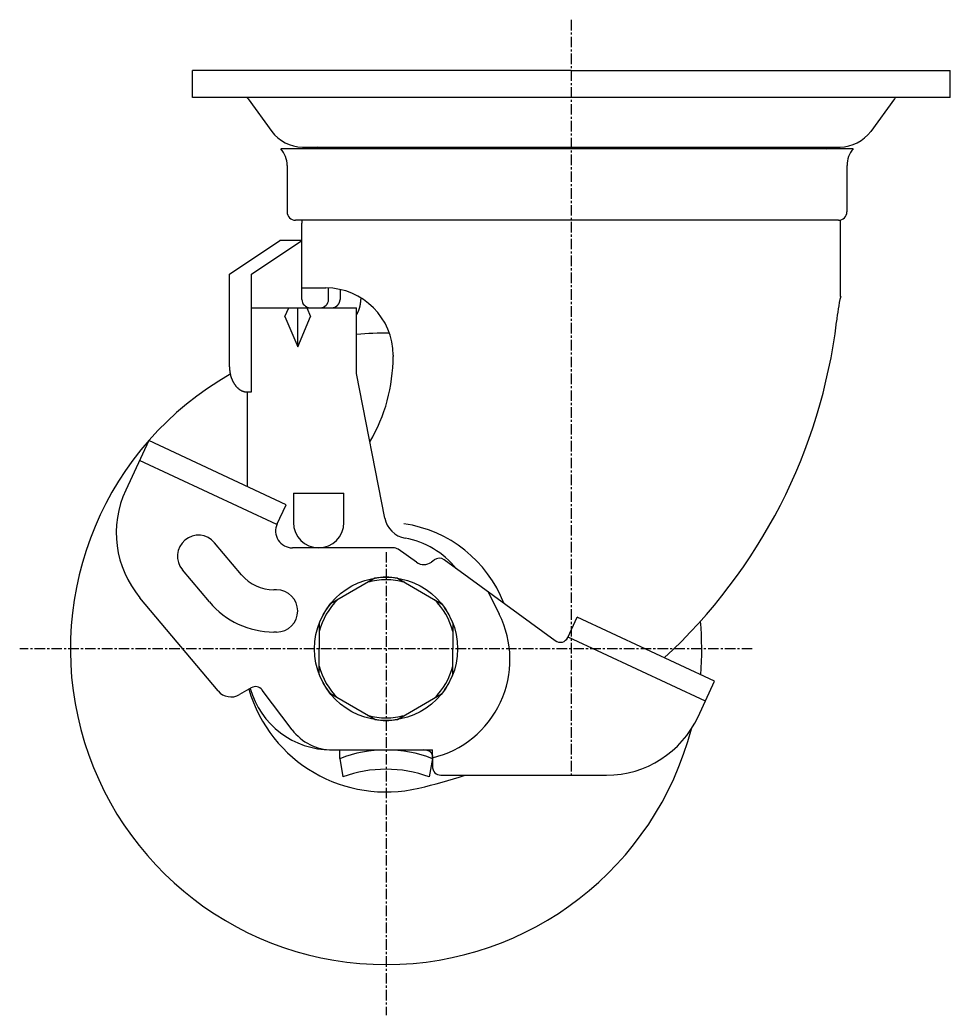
# Model space of a CAD drawing. Extents: x -2312 to -2007, y -802 to -334.
# Drawn here: x -2123.3 to -2012.8, y -626.9 to -508.7 of the extents above; entities that cross this region are included whole.
import ezdxf

# ---------------------------------------------------------------- set-up
doc = ezdxf.new("R2010")
doc.units = 0
doc.linetypes.add('CENTER', pattern=[2, 1.25, -0.25, 0.25, -0.25])
doc.layers.get('0').update_dxf_attribs({"linetype": 'CONTINUOUS'})
doc.layers.add('CENTER', color=1, linetype='CENTER')

msp = doc.modelspace()

# ---------------------------------------------------------------- linework, layer by layer
at = {"color": 7, "linetype": 'CONTINUOUS'}
for p, q in [((-2057.77, -514.7), (-2102.77, -514.7)), ((-2102.77, -517.9), (-2102.77, -514.7)), ((-2057.77, -514.7), (-2012.77, -514.7)), ((-2012.77, -517.9), (-2012.77, -514.7)), ((-2012.77, -517.9), (-2102.77, -517.9)), ((-2096.15, -518.07), (-2093.34, -521.94)), ((-2019.39, -518.07), (-2022.19, -521.94)), ((-2024.27, -524), (-2092.27, -524)), ((-2089.7, -523.8), (-2025.84, -523.8)), ((-2087.85, -523.8), (-2088.11, -524)), ((-2027.68, -523.8), (-2027.42, -524)), ((-2091.52, -525.99), (-2091.52, -531.5)), ((-2025.02, -526), (-2025.02, -531.5)), ((-2026.02, -532.5), (-2090.52, -532.5)), ((-2089.77, -541.89), (-2089.77, -532.84)), ((-2025.77, -541.54), (-2025.77, -532.54)), ((-2025.77, -541.54), (-2025.77, -532.54)), ((-2098.37, -538.89), (-2092.37, -534.89)), ((-2095.77, -538.89), (-2089.77, -534.89)), ((-2089.77, -534.89), (-2092.37, -534.89)), ((-2098.37, -549.89), (-2098.37, -538.89)), ((-2095.77, -552.89), (-2095.77, -538.89)), ((-2089.77, -540.54), (-2086.93, -540.54)), ((-2086.6, -541.89), (-2086.6, -540.55)), ((-2085.24, -540.72), (-2085.24, -541.89)), ((-2082.77, -541.71), (-2082.77, -541.9)), ((-2095.77, -542.89), (-2083.27, -542.89)), ((-2091.78, -543.94), (-2091.33, -542.89)), ((-2090.27, -547.54), (-2090.27, -542.89)), ((-2089.2, -542.89), (-2088.76, -543.94)), ((-2083.27, -550.7), (-2083.27, -542.89)), ((-2091.78, -543.94), (-2090.27, -547.54)), ((-2090.27, -547.54), (-2088.76, -543.94)), ((-2078.93, -548.54), (-2078.93, -548.68)), ((-2079.93, -567.87), (-2083.27, -550.7)), ((-2096.27, -552.89), (-2096.27, -564.12)), ((-2096.27, -552.89), (-2095.77, -552.89)), ((-2107.96, -558.67), (-2110.69, -564.54)), ((-2091.64, -566.28), (-2107.96, -558.67)), ((-2092.74, -568.63), (-2109.05, -561.03)), ((-2090.77, -564.9), (-2084.77, -564.9)), ((-2090.77, -564.9), (-2090.77, -568.4)), ((-2084.77, -568.4), (-2084.77, -564.9)), ((-2092.74, -568.63), (-2091.64, -566.28)), ((-2096.93, -574.61), (-2100.14, -570.79)), ((-2078.91, -571.4), (-2090.89, -571.4)), ((-2076.15, -573.11), (-2078.34, -571.58)), ((-2074.39, -573.08), (-2074.06, -572.84)), ((-2059.67, -582.43), (-2072.87, -572.83)), ((-2100.76, -577.83), (-2103.97, -574.01)), ((-2081.11, -575.01), (-2086.36, -578.04)), ((-2078.42, -575.01), (-2073.17, -578.04)), ((-2092.77, -576.4), (-2093.1, -576.4)), ((-2067.66, -576.62), (-2066.32, -579.29)), ((-2099.72, -588.4), (-2109.01, -577.33)), ((-2058.17, -582.05), (-2057.05, -579.65)), ((-2040.74, -587.25), (-2057.05, -579.65)), ((-2092.77, -581.4), (-2093.1, -581.4)), ((-2087.71, -580.37), (-2087.71, -583.4)), ((-2071.83, -580.37), (-2071.83, -583.4)), ((-2041.84, -589.61), (-2058.15, -582)), ((-2087.71, -586.43), (-2087.71, -583.4)), ((-2071.83, -586.43), (-2071.83, -583.4)), ((-2042.71, -591.47), (-2040.74, -587.25)), ((-2095.78, -588.03), (-2097.19, -588.84)), ((-2090.93, -593.01), (-2094.49, -588.29)), ((-2081.11, -591.79), (-2086.36, -588.76)), ((-2078.42, -591.79), (-2073.17, -588.76)), ((-2086.27, -595.4), (-2074.27, -595.4)), ((-2085.27, -596.44), (-2085.27, -595.4)), ((-2074.27, -596.44), (-2074.27, -595.4)), ((-2085.27, -596.44), (-2084.9, -598.6)), ((-2074.27, -596.44), (-2074.64, -598.6)), ((-2074.27, -596.06), (-2074.27, -597.33)), ((-2073.27, -598.4), (-2053.58, -598.4))]:
    msp.add_line(p, q, dxfattribs=at)
for points in [[(-2086.2, -542.89, 0), (-2086.19, -542.89, 0), (-2086.18, -542.89, 0), (-2086.17, -542.89, 0), (-2086.16, -542.89, 0), (-2086.15, -542.88, 0), (-2086.13, -542.88, 0), (-2086.12, -542.88, 0), (-2086.11, -542.88, 0), (-2086.1, -542.88, 0), (-2086.09, -542.88, 0), (-2086.07, -542.88, 0), (-2086.06, -542.88, 0), (-2086.05, -542.87, 0), (-2086.04, -542.87, 0), (-2086.03, -542.87, 0), (-2086.02, -542.87, 0), (-2086, -542.87, 0), (-2085.99, -542.86, 0), (-2085.98, -542.86, 0), (-2085.97, -542.86, 0), (-2085.96, -542.85, 0), (-2085.95, -542.85, 0), (-2085.94, -542.85, 0), (-2085.92, -542.84, 0), (-2085.91, -542.84, 0), (-2085.9, -542.84, 0), (-2085.89, -542.83, 0), (-2085.88, -542.83, 0), (-2085.87, -542.82, 0), (-2085.86, -542.82, 0), (-2085.85, -542.82, 0), (-2085.83, -542.81, 0), (-2085.82, -542.81, 0), (-2085.81, -542.8, 0), (-2085.8, -542.8, 0), (-2085.79, -542.79, 0), (-2085.78, -542.79, 0), (-2085.77, -542.78, 0), (-2085.76, -542.77, 0), (-2085.75, -542.77, 0), (-2085.74, -542.76, 0), (-2085.73, -542.76, 0), (-2085.72, -542.75, 0), (-2085.71, -542.75, 0), (-2085.7, -542.74, 0), (-2085.69, -542.73, 0), (-2085.68, -542.72, 0), (-2085.67, -542.72, 0), (-2085.66, -542.71, 0), (-2085.65, -542.71, 0), (-2085.64, -542.7, 0), (-2085.63, -542.69, 0), (-2085.62, -542.68, 0), (-2085.61, -542.67, 0), (-2085.6, -542.67, 0), (-2085.59, -542.66, 0), (-2085.58, -542.65, 0), (-2085.57, -542.64, 0), (-2085.56, -542.64, 0), (-2085.56, -542.63, 0), (-2085.55, -542.62, 0), (-2085.54, -542.61, 0), (-2085.53, -542.6, 0), (-2085.52, -542.59, 0), (-2085.51, -542.59, 0), (-2085.5, -542.58, 0), (-2085.5, -542.57, 0), (-2085.49, -542.56, 0), (-2085.48, -542.55, 0), (-2085.47, -542.54, 0), (-2085.47, -542.53, 0), (-2085.46, -542.52, 0), (-2085.45, -542.51, 0), (-2085.44, -542.5, 0), (-2085.44, -542.49, 0), (-2085.43, -542.48, 0), (-2085.42, -542.47, 0), (-2085.41, -542.46, 0), (-2085.41, -542.45, 0), (-2085.4, -542.44, 0), (-2085.39, -542.43, 0), (-2085.39, -542.42, 0), (-2085.38, -542.41, 0), (-2085.38, -542.4, 0), (-2085.37, -542.39, 0), (-2085.36, -542.38, 0), (-2085.36, -542.37, 0), (-2085.35, -542.36, 0), (-2085.35, -542.35, 0), (-2085.34, -542.34, 0), (-2085.34, -542.33, 0), (-2085.33, -542.32, 0), (-2085.33, -542.3, 0), (-2085.32, -542.29, 0), (-2085.32, -542.28, 0), (-2085.31, -542.27, 0), (-2085.31, -542.26, 0), (-2085.3, -542.25, 0), (-2085.3, -542.24, 0), (-2085.29, -542.22, 0), (-2085.29, -542.21, 0), (-2085.29, -542.2, 0), (-2085.28, -542.19, 0), (-2085.28, -542.18, 0), (-2085.28, -542.17, 0), (-2085.27, -542.15, 0), (-2085.27, -542.14, 0), (-2085.27, -542.13, 0), (-2085.26, -542.12, 0), (-2085.26, -542.11, 0), (-2085.26, -542.09, 0), (-2085.26, -542.08, 0), (-2085.25, -542.07, 0), (-2085.25, -542.06, 0), (-2085.25, -542.05, 0), (-2085.25, -542.03, 0), (-2085.25, -542.02, 0), (-2085.25, -542.01, 0), (-2085.24, -542, 0), (-2085.24, -541.99, 0), (-2085.24, -541.97, 0), (-2085.24, -541.96, 0), (-2085.24, -541.95, 0), (-2085.24, -541.94, 0), (-2085.24, -541.92, 0), (-2085.24, -541.91, 0), (-2085.24, -541.9, 0), (-2085.24, -541.89, 0)], [(-2098.37, -549.89, 0), (-2098.37, -549.92, 0), (-2098.37, -549.96, 0), (-2098.37, -550, 0), (-2098.36, -550.03, 0), (-2098.36, -550.07, 0), (-2098.36, -550.11, 0), (-2098.36, -550.14, 0), (-2098.36, -550.18, 0), (-2098.35, -550.22, 0), (-2098.35, -550.25, 0), (-2098.35, -550.29, 0), (-2098.34, -550.33, 0), (-2098.34, -550.36, 0), (-2098.34, -550.4, 0), (-2098.33, -550.44, 0), (-2098.33, -550.47, 0), (-2098.32, -550.51, 0), (-2098.32, -550.54, 0), (-2098.31, -550.58, 0), (-2098.3, -550.62, 0), (-2098.3, -550.65, 0), (-2098.29, -550.69, 0), (-2098.28, -550.72, 0), (-2098.28, -550.76, 0), (-2098.27, -550.79, 0), (-2098.26, -550.83, 0), (-2098.25, -550.86, 0), (-2098.24, -550.9, 0), (-2098.23, -550.93, 0), (-2098.23, -550.97, 0), (-2098.22, -551, 0), (-2098.21, -551.03, 0), (-2098.2, -551.07, 0), (-2098.19, -551.1, 0), (-2098.18, -551.14, 0), (-2098.16, -551.17, 0), (-2098.15, -551.2, 0), (-2098.14, -551.24, 0), (-2098.13, -551.27, 0), (-2098.12, -551.3, 0), (-2098.11, -551.33, 0), (-2098.09, -551.37, 0), (-2098.08, -551.4, 0), (-2098.07, -551.43, 0), (-2098.05, -551.46, 0), (-2098.04, -551.49, 0), (-2098.03, -551.52, 0), (-2098.01, -551.55, 0), (-2098, -551.58, 0), (-2097.98, -551.62, 0), (-2097.97, -551.64, 0), (-2097.95, -551.67, 0), (-2097.94, -551.7, 0), (-2097.92, -551.73, 0), (-2097.91, -551.76, 0), (-2097.89, -551.79, 0), (-2097.87, -551.82, 0), (-2097.86, -551.85, 0), (-2097.84, -551.87, 0), (-2097.82, -551.9, 0), (-2097.81, -551.93, 0), (-2097.79, -551.96, 0), (-2097.77, -551.98, 0), (-2097.75, -552.01, 0), (-2097.73, -552.03, 0), (-2097.71, -552.06, 0), (-2097.7, -552.09, 0), (-2097.68, -552.11, 0), (-2097.66, -552.13, 0), (-2097.64, -552.16, 0), (-2097.62, -552.18, 0), (-2097.6, -552.21, 0), (-2097.58, -552.23, 0), (-2097.56, -552.25, 0), (-2097.54, -552.27, 0), (-2097.52, -552.3, 0), (-2097.5, -552.32, 0), (-2097.48, -552.34, 0), (-2097.45, -552.36, 0), (-2097.43, -552.38, 0), (-2097.41, -552.4, 0), (-2097.39, -552.42, 0), (-2097.37, -552.44, 0), (-2097.35, -552.46, 0), (-2097.32, -552.48, 0), (-2097.3, -552.5, 0), (-2097.28, -552.51, 0), (-2097.26, -552.53, 0), (-2097.23, -552.55, 0), (-2097.21, -552.57, 0), (-2097.19, -552.58, 0), (-2097.16, -552.6, 0), (-2097.14, -552.62, 0), (-2097.12, -552.63, 0), (-2097.09, -552.64, 0), (-2097.07, -552.66, 0), (-2097.05, -552.67, 0), (-2097.02, -552.69, 0), (-2097, -552.7, 0), (-2096.97, -552.71, 0), (-2096.95, -552.72, 0), (-2096.93, -552.74, 0), (-2096.9, -552.75, 0), (-2096.88, -552.76, 0), (-2096.85, -552.77, 0), (-2096.83, -552.78, 0), (-2096.8, -552.79, 0), (-2096.78, -552.8, 0), (-2096.75, -552.81, 0), (-2096.73, -552.81, 0), (-2096.7, -552.82, 0), (-2096.68, -552.83, 0), (-2096.65, -552.84, 0), (-2096.63, -552.84, 0), (-2096.6, -552.85, 0), (-2096.57, -552.86, 0), (-2096.55, -552.86, 0), (-2096.52, -552.86, 0), (-2096.5, -552.87, 0), (-2096.47, -552.87, 0), (-2096.45, -552.88, 0), (-2096.42, -552.88, 0), (-2096.4, -552.88, 0), (-2096.37, -552.88, 0), (-2096.34, -552.88, 0), (-2096.32, -552.89, 0), (-2096.29, -552.89, 0), (-2096.27, -552.89, 0)], [(-2074.27, -596.07, 0), (-2074.27, -596.06, 0), (-2074.27, -596.05, 0), (-2074.27, -596.05, 0), (-2074.27, -596.04, 0), (-2074.27, -596.03, 0), (-2074.27, -596.03, 0), (-2074.27, -596.02, 0), (-2074.27, -596.01, 0), (-2074.27, -596.01, 0), (-2074.27, -596, 0), (-2074.27, -596, 0), (-2074.27, -595.99, 0), (-2074.27, -595.99, 0), (-2074.27, -595.98, 0), (-2074.28, -595.97, 0), (-2074.28, -595.97, 0), (-2074.28, -595.96, 0), (-2074.28, -595.95, 0), (-2074.28, -595.95, 0), (-2074.28, -595.94, 0), (-2074.28, -595.94, 0), (-2074.29, -595.93, 0), (-2074.29, -595.92, 0), (-2074.29, -595.92, 0), (-2074.29, -595.91, 0), (-2074.29, -595.9, 0), (-2074.3, -595.9, 0), (-2074.3, -595.89, 0), (-2074.3, -595.89, 0), (-2074.3, -595.88, 0), (-2074.31, -595.88, 0), (-2074.31, -595.87, 0), (-2074.31, -595.86, 0), (-2074.32, -595.86, 0), (-2074.32, -595.85, 0), (-2074.32, -595.85, 0), (-2074.33, -595.84, 0), (-2074.33, -595.84, 0), (-2074.33, -595.83, 0), (-2074.34, -595.82, 0), (-2074.34, -595.82, 0), (-2074.34, -595.81, 0), (-2074.35, -595.81, 0), (-2074.35, -595.8, 0), (-2074.35, -595.79, 0), (-2074.36, -595.79, 0), (-2074.36, -595.78, 0), (-2074.37, -595.78, 0), (-2074.37, -595.77, 0), (-2074.37, -595.77, 0), (-2074.38, -595.76, 0), (-2074.38, -595.76, 0), (-2074.39, -595.75, 0), (-2074.39, -595.75, 0), (-2074.4, -595.74, 0), (-2074.4, -595.73, 0), (-2074.41, -595.73, 0), (-2074.41, -595.72, 0), (-2074.42, -595.72, 0), (-2074.42, -595.71, 0), (-2074.43, -595.71, 0), (-2074.43, -595.7, 0), (-2074.44, -595.7, 0), (-2074.44, -595.69, 0), (-2074.45, -595.69, 0), (-2074.45, -595.68, 0), (-2074.46, -595.68, 0), (-2074.47, -595.67, 0), (-2074.47, -595.67, 0), (-2074.48, -595.66, 0), (-2074.48, -595.66, 0), (-2074.49, -595.65, 0), (-2074.5, -595.65, 0), (-2074.5, -595.64, 0), (-2074.51, -595.64, 0), (-2074.51, -595.63, 0), (-2074.52, -595.63, 0), (-2074.53, -595.63, 0), (-2074.53, -595.62, 0), (-2074.54, -595.62, 0), (-2074.55, -595.61, 0), (-2074.55, -595.61, 0), (-2074.56, -595.6, 0), (-2074.57, -595.6, 0), (-2074.57, -595.6, 0), (-2074.58, -595.59, 0), (-2074.59, -595.59, 0), (-2074.6, -595.58, 0), (-2074.6, -595.58, 0), (-2074.61, -595.58, 0), (-2074.62, -595.57, 0), (-2074.62, -595.57, 0), (-2074.63, -595.56, 0), (-2074.64, -595.56, 0), (-2074.65, -595.56, 0), (-2074.65, -595.55, 0), (-2074.66, -595.55, 0), (-2074.67, -595.54, 0), (-2074.68, -595.54, 0), (-2074.68, -595.54, 0), (-2074.69, -595.53, 0), (-2074.7, -595.53, 0), (-2074.71, -595.53, 0), (-2074.72, -595.52, 0), (-2074.72, -595.52, 0), (-2074.73, -595.52, 0), (-2074.74, -595.51, 0), (-2074.75, -595.51, 0), (-2074.76, -595.51, 0), (-2074.76, -595.51, 0), (-2074.77, -595.5, 0), (-2074.78, -595.5, 0), (-2074.79, -595.5, 0), (-2074.8, -595.5, 0), (-2074.81, -595.49, 0), (-2074.81, -595.49, 0), (-2074.82, -595.49, 0), (-2074.83, -595.48, 0), (-2074.84, -595.48, 0), (-2074.85, -595.48, 0), (-2074.86, -595.48, 0), (-2074.87, -595.48, 0), (-2074.87, -595.47, 0), (-2074.88, -595.47, 0), (-2074.89, -595.47, 0), (-2074.9, -595.47, 0), (-2074.91, -595.46, 0), (-2074.92, -595.46, 0)], [(-2074.27, -597.33, 0), (-2074.27, -597.33, 0), (-2074.27, -597.34, 0), (-2074.27, -597.35, 0), (-2074.27, -597.35, 0), (-2074.27, -597.36, 0), (-2074.27, -597.37, 0), (-2074.27, -597.37, 0), (-2074.27, -597.38, 0), (-2074.27, -597.39, 0), (-2074.26, -597.39, 0), (-2074.26, -597.4, 0), (-2074.26, -597.41, 0), (-2074.26, -597.41, 0), (-2074.26, -597.42, 0), (-2074.26, -597.43, 0), (-2074.26, -597.43, 0), (-2074.26, -597.44, 0), (-2074.26, -597.45, 0), (-2074.26, -597.45, 0), (-2074.26, -597.46, 0), (-2074.26, -597.47, 0), (-2074.26, -597.47, 0), (-2074.26, -597.48, 0), (-2074.26, -597.49, 0), (-2074.25, -597.49, 0), (-2074.25, -597.5, 0), (-2074.25, -597.51, 0), (-2074.25, -597.51, 0), (-2074.25, -597.52, 0), (-2074.25, -597.53, 0), (-2074.25, -597.53, 0), (-2074.25, -597.54, 0), (-2074.25, -597.55, 0), (-2074.25, -597.55, 0), (-2074.24, -597.56, 0), (-2074.24, -597.57, 0), (-2074.24, -597.57, 0), (-2074.24, -597.58, 0), (-2074.24, -597.59, 0), (-2074.24, -597.59, 0), (-2074.24, -597.6, 0), (-2074.23, -597.61, 0), (-2074.23, -597.61, 0), (-2074.23, -597.62, 0), (-2074.23, -597.63, 0), (-2074.23, -597.63, 0), (-2074.23, -597.64, 0), (-2074.22, -597.65, 0), (-2074.22, -597.65, 0), (-2074.22, -597.66, 0), (-2074.22, -597.67, 0), (-2074.22, -597.67, 0), (-2074.21, -597.68, 0), (-2074.21, -597.68, 0), (-2074.21, -597.69, 0), (-2074.21, -597.7, 0), (-2074.21, -597.7, 0), (-2074.2, -597.71, 0), (-2074.2, -597.72, 0), (-2074.2, -597.72, 0), (-2074.2, -597.73, 0), (-2074.2, -597.74, 0), (-2074.19, -597.74, 0), (-2074.19, -597.75, 0), (-2074.19, -597.75, 0), (-2074.19, -597.76, 0), (-2074.18, -597.77, 0), (-2074.18, -597.77, 0), (-2074.18, -597.78, 0), (-2074.18, -597.78, 0), (-2074.17, -597.79, 0), (-2074.17, -597.8, 0), (-2074.17, -597.8, 0), (-2074.17, -597.81, 0), (-2074.16, -597.82, 0), (-2074.16, -597.82, 0), (-2074.16, -597.83, 0), (-2074.15, -597.83, 0), (-2074.15, -597.84, 0), (-2074.15, -597.85, 0), (-2074.15, -597.85, 0), (-2074.14, -597.86, 0), (-2074.14, -597.86, 0), (-2074.14, -597.87, 0), (-2074.13, -597.88, 0), (-2074.13, -597.88, 0), (-2074.13, -597.89, 0), (-2074.12, -597.89, 0), (-2074.12, -597.9, 0), (-2074.12, -597.9, 0), (-2074.11, -597.91, 0), (-2074.11, -597.92, 0), (-2074.11, -597.92, 0), (-2074.11, -597.93, 0), (-2074.1, -597.93, 0), (-2074.1, -597.94, 0), (-2074.09, -597.95, 0), (-2074.09, -597.95, 0), (-2074.09, -597.96, 0), (-2074.08, -597.96, 0), (-2074.08, -597.97, 0), (-2074.08, -597.97, 0), (-2074.07, -597.98, 0), (-2074.07, -597.98, 0), (-2074.07, -597.99, 0), (-2074.06, -597.99, 0), (-2074.06, -598, 0), (-2074.06, -598, 0), (-2074.05, -598.01, 0), (-2074.05, -598.02, 0), (-2074.04, -598.02, 0), (-2074.04, -598.03, 0), (-2074.04, -598.03, 0), (-2074.03, -598.04, 0), (-2074.03, -598.04, 0), (-2074.02, -598.05, 0), (-2074.02, -598.05, 0), (-2074.02, -598.06, 0), (-2074.01, -598.06, 0), (-2074.01, -598.07, 0), (-2074, -598.07, 0), (-2074, -598.08, 0), (-2074, -598.08, 0), (-2073.99, -598.09, 0), (-2073.99, -598.09, 0), (-2073.98, -598.1, 0), (-2073.98, -598.1, 0), (-2073.97, -598.11, 0)]]:
    msp.add_polyline3d(points, dxfattribs=at)
at = {"color": 7}
msp.add_polyline3d([(-2083.27, -543.74, 0), (-2083.26, -543.73, 0), (-2083.26, -543.72, 0), (-2083.25, -543.71, 0), (-2083.25, -543.7, 0), (-2083.24, -543.69, 0), (-2083.24, -543.68, 0), (-2083.23, -543.68, 0), (-2083.23, -543.67, 0), (-2083.22, -543.66, 0), (-2083.22, -543.65, 0), (-2083.21, -543.64, 0), (-2083.21, -543.63, 0), (-2083.2, -543.62, 0), (-2083.2, -543.61, 0), (-2083.19, -543.61, 0), (-2083.19, -543.6, 0), (-2083.18, -543.59, 0), (-2083.18, -543.58, 0), (-2083.17, -543.57, 0), (-2083.17, -543.56, 0), (-2083.16, -543.55, 0), (-2083.16, -543.54, 0), (-2083.15, -543.53, 0), (-2083.15, -543.52, 0), (-2083.15, -543.51, 0), (-2083.14, -543.5, 0), (-2083.14, -543.5, 0), (-2083.13, -543.49, 0), (-2083.13, -543.48, 0), (-2083.12, -543.47, 0), (-2083.12, -543.46, 0), (-2083.11, -543.45, 0), (-2083.11, -543.44, 0), (-2083.11, -543.43, 0), (-2083.1, -543.42, 0), (-2083.1, -543.41, 0), (-2083.09, -543.4, 0), (-2083.09, -543.4, 0), (-2083.08, -543.39, 0), (-2083.08, -543.38, 0), (-2083.08, -543.37, 0), (-2083.07, -543.36, 0), (-2083.07, -543.35, 0), (-2083.06, -543.34, 0), (-2083.06, -543.33, 0), (-2083.06, -543.32, 0), (-2083.05, -543.31, 0), (-2083.05, -543.3, 0), (-2083.04, -543.29, 0), (-2083.04, -543.28, 0), (-2083.04, -543.27, 0), (-2083.03, -543.26, 0), (-2083.03, -543.26, 0), (-2083.03, -543.25, 0), (-2083.02, -543.24, 0), (-2083.02, -543.23, 0), (-2083.01, -543.22, 0), (-2083.01, -543.21, 0), (-2083.01, -543.2, 0), (-2083, -543.19, 0), (-2083, -543.18, 0), (-2083, -543.17, 0), (-2082.99, -543.16, 0), (-2082.99, -543.15, 0), (-2082.99, -543.14, 0), (-2082.98, -543.13, 0), (-2082.98, -543.12, 0), (-2082.98, -543.11, 0), (-2082.97, -543.1, 0), (-2082.97, -543.1, 0), (-2082.97, -543.09, 0), (-2082.96, -543.08, 0), (-2082.96, -543.07, 0), (-2082.96, -543.06, 0), (-2082.95, -543.05, 0), (-2082.95, -543.04, 0), (-2082.95, -543.03, 0), (-2082.94, -543.02, 0), (-2082.94, -543.01, 0), (-2082.94, -543, 0), (-2082.93, -542.99, 0), (-2082.93, -542.98, 0), (-2082.93, -542.97, 0), (-2082.93, -542.96, 0), (-2082.92, -542.95, 0), (-2082.92, -542.94, 0), (-2082.92, -542.93, 0), (-2082.91, -542.92, 0), (-2082.91, -542.91, 0), (-2082.91, -542.9, 0), (-2082.91, -542.89, 0), (-2082.9, -542.88, 0), (-2082.9, -542.87, 0), (-2082.9, -542.86, 0), (-2082.89, -542.85, 0), (-2082.89, -542.85, 0), (-2082.89, -542.84, 0), (-2082.89, -542.83, 0), (-2082.88, -542.82, 0), (-2082.88, -542.81, 0), (-2082.88, -542.8, 0), (-2082.88, -542.79, 0), (-2082.87, -542.78, 0), (-2082.87, -542.77, 0), (-2082.87, -542.76, 0), (-2082.87, -542.75, 0), (-2082.86, -542.74, 0), (-2082.86, -542.73, 0), (-2082.86, -542.72, 0), (-2082.86, -542.71, 0), (-2082.86, -542.7, 0), (-2082.85, -542.69, 0), (-2082.85, -542.68, 0), (-2082.85, -542.67, 0), (-2082.85, -542.66, 0), (-2082.84, -542.65, 0), (-2082.84, -542.64, 0), (-2082.84, -542.63, 0), (-2082.84, -542.62, 0), (-2082.84, -542.61, 0), (-2082.83, -542.6, 0), (-2082.83, -542.59, 0), (-2082.83, -542.58, 0), (-2082.83, -542.57, 0), (-2082.83, -542.56, 0), (-2082.83, -542.55, 0), (-2082.82, -542.54, 0), (-2082.82, -542.53, 0), (-2082.82, -542.52, 0), (-2082.82, -542.51, 0), (-2082.82, -542.5, 0), (-2082.81, -542.49, 0), (-2082.81, -542.48, 0), (-2082.81, -542.47, 0), (-2082.81, -542.46, 0), (-2082.81, -542.45, 0), (-2082.81, -542.44, 0), (-2082.81, -542.43, 0), (-2082.8, -542.42, 0), (-2082.8, -542.41, 0), (-2082.8, -542.4, 0), (-2082.8, -542.39, 0), (-2082.8, -542.38, 0), (-2082.8, -542.37, 0), (-2082.8, -542.36, 0), (-2082.79, -542.35, 0), (-2082.79, -542.34, 0), (-2082.79, -542.33, 0), (-2082.79, -542.32, 0), (-2082.79, -542.31, 0), (-2082.79, -542.3, 0), (-2082.79, -542.29, 0), (-2082.79, -542.28, 0), (-2082.79, -542.27, 0), (-2082.78, -542.26, 0), (-2082.78, -542.25, 0), (-2082.78, -542.24, 0), (-2082.78, -542.23, 0), (-2082.78, -542.22, 0), (-2082.78, -542.21, 0), (-2082.78, -542.2, 0), (-2082.78, -542.19, 0), (-2082.78, -542.18, 0), (-2082.78, -542.17, 0), (-2082.78, -542.16, 0), (-2082.78, -542.15, 0), (-2082.77, -542.14, 0), (-2082.77, -542.13, 0), (-2082.77, -542.12, 0), (-2082.77, -542.11, 0), (-2082.77, -542.1, 0), (-2082.77, -542.09, 0), (-2082.77, -542.08, 0), (-2082.77, -542.07, 0), (-2082.77, -542.06, 0), (-2082.77, -542.05, 0), (-2082.77, -542.04, 0), (-2082.77, -542.03, 0), (-2082.77, -542.02, 0), (-2082.77, -542.01, 0), (-2082.77, -542, 0), (-2082.77, -541.99, 0), (-2082.77, -541.98, 0), (-2082.77, -541.97, 0), (-2082.77, -541.96, 0), (-2082.77, -541.95, 0), (-2082.77, -541.94, 0), (-2082.77, -541.93, 0), (-2082.77, -541.92, 0), (-2082.77, -541.91, 0), (-2082.77, -541.9, 0)], dxfattribs=at)
at = {"color": 7, "linetype": 'CONTINUOUS'}
msp.add_circle((-2079.77, -583.4), 8.5, dxfattribs=at)
for centre, radius, start, end in [((-2096.47, -518.3), 0.4, 35.9142, 90), ((-2019.06, -518.3), 0.4, 90, 144.0858), ((-2089.7, -519.3), 4.5, 215.9142, 270), ((-2025.84, -519.3), 4.5, 270, 324.0858), ((-2094.52, -525.99), 3, 0, 41.4096), ((-2021.97, -526), 3.04, 138.8879, 180), ((-2090.52, -531.5), 1, 180, 270), ((-2026.02, -531.5), 1, 270, 0), ((-2085.77, -532.84), 4, 175.1599, 180), ((-2029.77, -532.54), 4, 0, 0.9898), ((-2029.77, -532.54), 4, 0, 0.5372), ((-2086.93, -548.54), 8, 0, 90), ((-2088.77, -541.89), 1, 180, 270), ((-2087.6, -541.89), 1, 270, 0), ((-2006.31, -546.17), 20, 166.6047, 175.3156), ((-2006.31, -546.17), 20, 166.6047, 175.3156), ((-2090.77, -536.68), 65, 312.6699, 353.0523), ((-2079.77, -583.4), 37.5, 89.4094, 95.3554), ((-2098.93, -548.68), 20, 329.5585, 0), ((-2079.77, -583.4), 37.5, 119.5673, 345.342), ((-2099.82, -569.61), 12, 155, 220), ((-2087.77, -568.4), 3, 180, 0), ((-2076.98, -567.3), 3, 191, 259.8843), ((-2090.89, -569.4), 2, 155, 270), ((-2079.77, -583.4), 15, 21.1283, 81.8483), ((-2102.05, -572.4), 2.5, 40, 220), ((-2079.27, -580.1), 10, 38.496, 79.8843), ((-2078.91, -572.4), 1, 55, 90), ((-2075.29, -571.89), 1.5, 235, 307), ((-2073.46, -573.64), 1, 53.9882, 127), ((-2093.1, -571.4), 5, 220, 270), ((-2079.77, -583.4), 8.2, 90, 105.5332), ((-2079.77, -583.4), 8.5, 90, 99.0861), ((-2079.77, -583.4), 8.5, 80.9139, 90), ((-2079.77, -583.4), 8.2, 74.4668, 90), ((-2092.77, -578.9), 2.5, 270, 90), ((-2093.1, -571.4), 10, 220, 270), ((-2079.77, -583.4), 8.2, 134.4668, 165.5332), ((-2079.77, -583.4), 8.2, 14.4668, 45.5332), ((-2079.77, -583.4), 8.5, 140.9139, 159.0861), ((-2079.77, -583.4), 8.5, 20.9139, 39.0861), ((-2077.05, -584.67), 12, 283.4005, 26.6423), ((-2079.77, -583.4), 37.5, 355.2836, 5.0273), ((-2059.08, -581.62), 1, 233.9882, 335), ((-2079.77, -583.4), 8.2, 194.4668, 225.5332), ((-2079.77, -583.4), 8.2, 314.4668, 345.5332), ((-2079.77, -583.4), 8.5, 200.9139, 219.0861), ((-2079.77, -583.4), 8.5, 320.9139, 339.0861), ((-2098.19, -587.11), 2, 220, 300), ((-2079.77, -583.4), 17, 196.391, 283.248), ((-2086.27, -585.4), 10, 195.6287, 270), ((-2095.28, -588.89), 1, 37, 120), ((-2079.77, -583.4), 8.2, 254.4668, 270), ((-2079.77, -583.4), 8.5, 260.9139, 270), ((-2079.77, -583.4), 8.2, 270, 285.5332), ((-2079.77, -583.4), 8.5, 270, 279.0861), ((-2053.58, -586.4), 12, 270, 335), ((-2086.14, -589.4), 6, 217, 270), ((-2079.77, -610.4), 15, 68.4898, 111.5102), ((-2075.27, -596.4), 1, 69.6584, 90), ((-2079.77, -612.7), 15, 69.9988, 110.0012), ((-2090.77, -536.68), 65, 283.248, 288.2721), ((-2073.27, -597.4), 1, 224.9834, 270)]:
    msp.add_arc(centre, radius, start, end, dxfattribs=at)
at = {"layer": 'CENTER', "color": 1, "linetype": 'CENTER'}
for p, q in [((-2057.77, -508.7), (-2057.77, -598.68)), ((-2079.77, -571.9), (-2079.77, -626.9)), ((-2036.27, -583.4), (-2123.27, -583.4))]:
    msp.add_line(p, q, dxfattribs=at)

doc.saveas('drawing.dxf')
